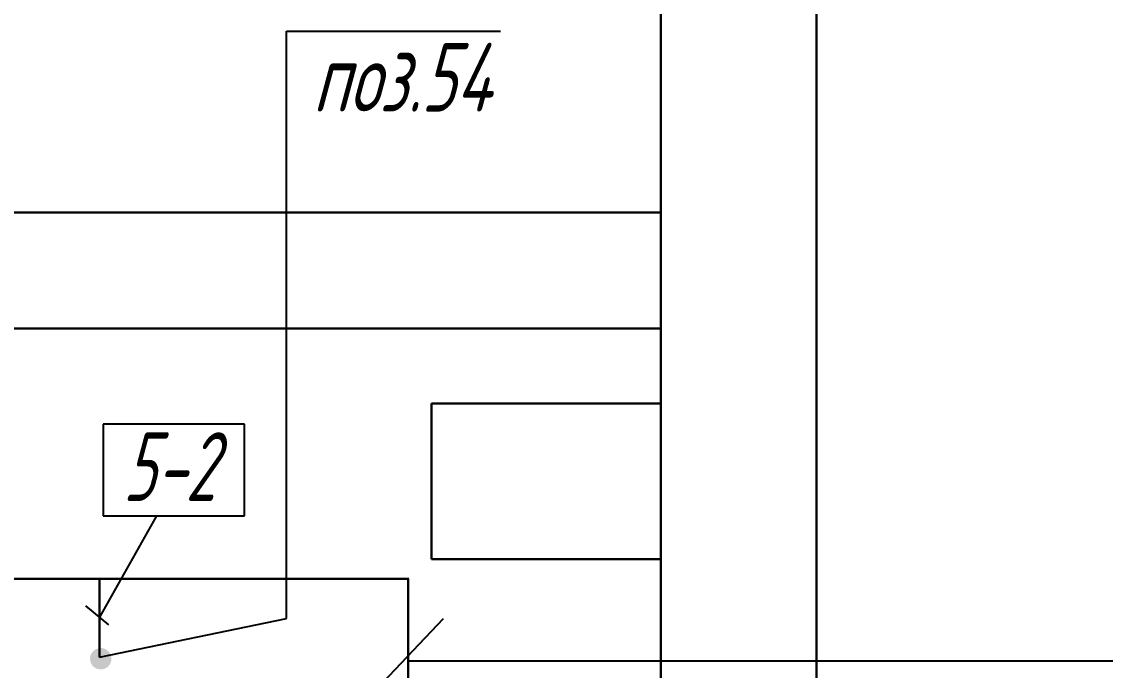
# Model space of a CAD drawing. Header units: millimetres. Extents: x 409 to 1826, y -2285 to 789.
# Drawn here: x 1062.7 to 1133.6, y 596.1 to 638.6 of the extents above; entities that cross this region are included whole.
import ezdxf

# ---------------------------------------------------------------- set-up
doc = ezdxf.new("R2010")
doc.units = ezdxf.units.MM
for name, color, linetype, lineweight in [('1-основная-050 ж', 2, 'Continuous', 50), ('7-тонкая-текст.-02', 4, 'Continuous', 30), ('7-тонкая.текст-02', 4, 'Continuous', 30), ('АР_Стены наружные', 7, 'Continuous', 30)]:
    doc.layers.add(name, color=color, linetype=linetype, lineweight=lineweight)
doc.styles.add('GOST тип А', font='GOST_A.TTF', dxfattribs={"oblique": 15})
doc.styles.get("Standard").update_dxf_attribs({"font": 'GOST_A.TTF', "oblique": 15})

msp = doc.modelspace()

# ---------------------------------------------------------------- hatches: boundary and pattern name
msp.add_hatch(color=7).paths.add_polyline_path([(1068.541, 596.895, -1), (1067.141, 596.895, -1)])

# ---------------------------------------------------------------- linework, layer by layer
for p, q in [((1080, 599.534), (1080, 638)), ((1080, 638), (1094, 638)), ((1068, 612.25), (1068, 606.25)), ((1077.25, 612.25), (1068, 612.25)), ((1077.25, 606.25), (1077.25, 612.25)), ((1071.5, 606.25), (1067.75, 599.621)), ((1068, 606.25), (1077.25, 606.25)), ((1088, 602.121), (972.5, 602.121)), ((1083.693, 602.121), (1088, 602.121)), ((1066.85, 600.371), (1068.35, 599.121)), ((1067.75, 597), (1080, 599.534)), ((1090.25, 599.5), (1085.5, 594.5)), ((1088.033, 596.75), (1171.5, 596.75))]:
    msp.add_line(p, q)
at = {"lineweight": 30}
msp.add_line((1067.75, 597), (1067.75, 602.121), dxfattribs=at)
at = {"layer": '1-основная-050 ж', "color": 7, "lineweight": 30, "ltscale": 0.5}
for q in [(972.5, 602.121), (1087.961, 491.722)]:
    msp.add_line((1087.961, 602.121), q, dxfattribs=at)
at = {"layer": 'АР_Стены наружные', "ltscale": 1000}
for p, q in [((1104.495, 613.621), (1104.495, 670.125)), ((1114.695, 242.732), (1114.695, 670.125)), ((1104.495, 626.121), (857.495, 626.121)), ((1104.495, 618.521), (857.495, 618.521)), ((1089.495, 603.421), (1089.495, 613.621)), ((1104.495, 613.621), (1089.495, 613.621)), ((1104.495, 242.732), (1104.495, 613.621)), ((1104.495, 603.421), (1089.495, 603.421))]:
    msp.add_line(p, q, dxfattribs=at)

# ---------------------------------------------------------------- texts
at = {"layer": '7-тонкая-текст.-02', "color": 7, "ltscale": 0.5, "style": 'GOST тип А', "oblique": 15, "width": 0.85}
msp.add_text('поз.54', height=4.5, dxfattribs=at).set_placement((1081.712, 632.731))
at = {"layer": '7-тонкая.текст-02', "color": 7, "oblique": 15, "width": 0.8}
msp.add_text('5-2', height=4.5, dxfattribs=at).set_placement((1069.286, 607.23))

doc.saveas('drawing.dxf')
